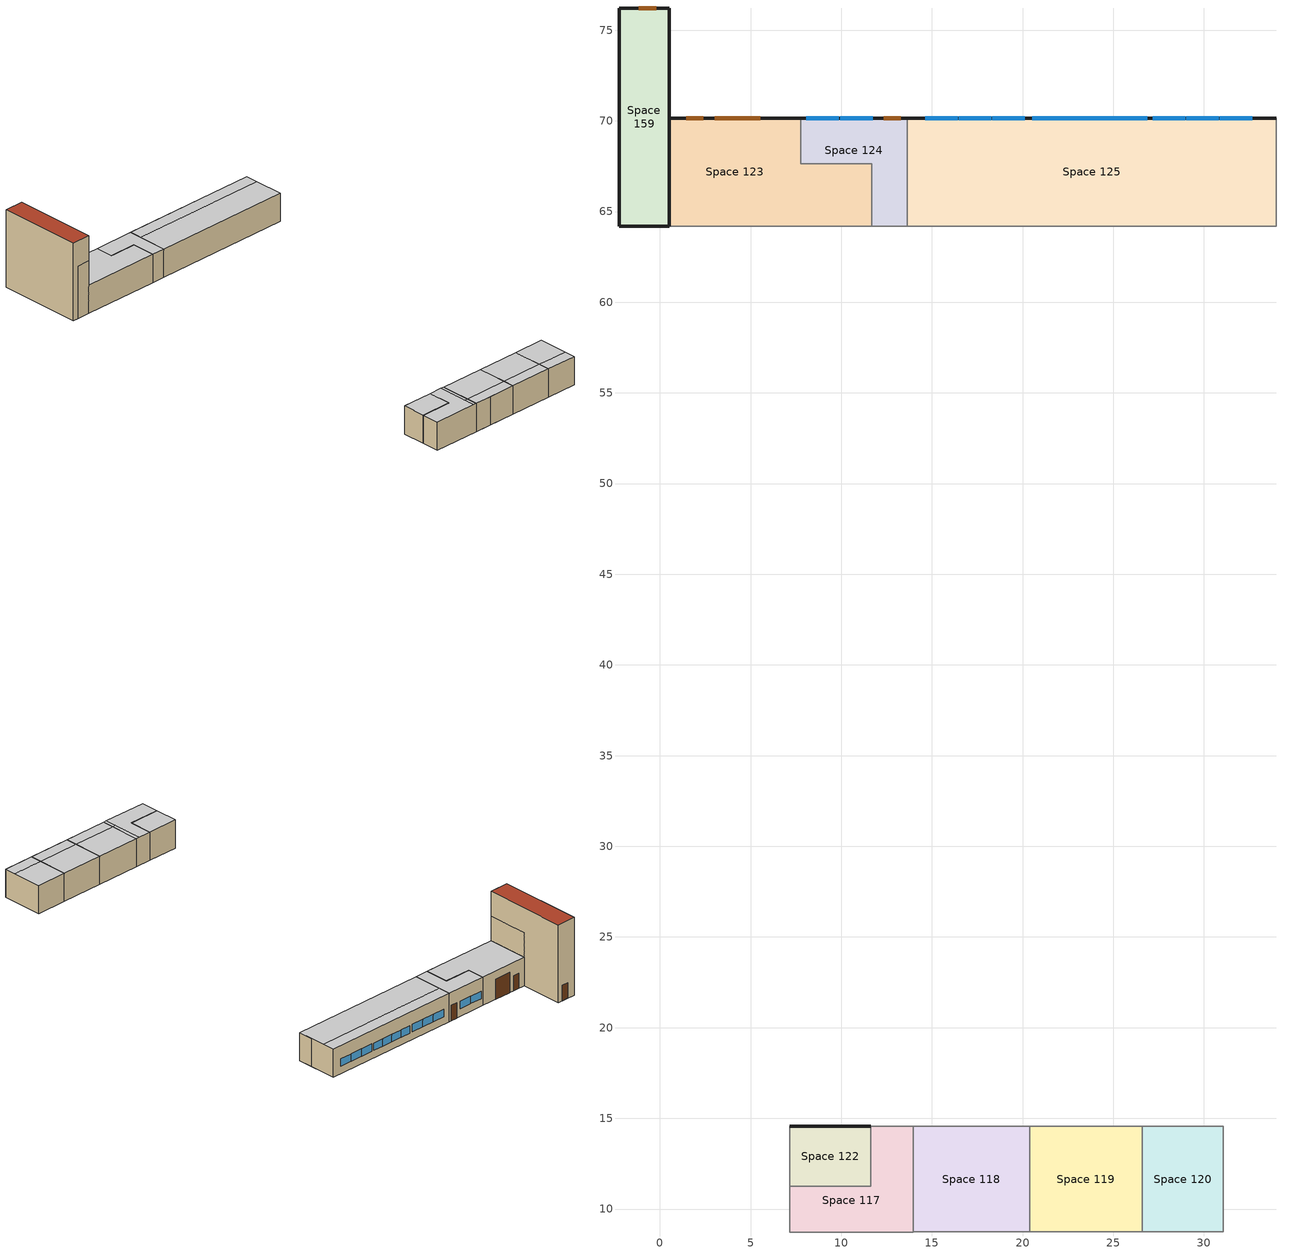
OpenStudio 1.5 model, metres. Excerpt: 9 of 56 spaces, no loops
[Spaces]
Space 117
 floor ground: 13.96,14.57 13.96,8.73 7.15,8.73 7.15,11.25 11.64,11.25 11.64,14.57 z0
 wall to Space 122: 11.64,14.57 11.64,11.25 7.15,11.25 z0:4.05
 wall to Space 101: 13.96,14.57 11.64,14.57 z0:4.05
 wall to Space 118: 13.96,8.73 13.96,14.57 z0:4.05
 wall to Space 106: 7.15,8.73 13.96,8.73 z0:4.05
 wall to Space 105: 7.15,11.25 7.15,8.73 z0:4.05
 ceiling to Space 142: 13.49,8.73 13.49,14.57 11.64,14.57 11.64,11.25 7.15,11.25 7.15,8.73 z4.05
 ceiling adiabatic (000 Interior Ceiling): 13.96,8.73 13.96,10.32 13.49,10.32 13.49,8.73 z4.05
 ceiling to Space 145: 13.96,10.32 13.96,14.57 13.49,14.57 13.49,10.32 z4.05
Space 118
 floor ground: 20.39,14.57 20.39,8.73 13.96,8.73 13.96,14.57 z0
 wall to Space 101: 20.39,14.57 13.96,14.57 z0:4.05
 wall to Space 119: 20.39,8.73 20.39,14.57 z0:4.05
 wall to Space 107: 16.48,8.73 20.39,8.73 z0:4.05
 wall to Space 106: 13.96,8.73 16.48,8.73 z0:4.05
 ceiling adiabatic (000 Interior Ceiling): 20.39,8.73 20.39,10.32 13.96,10.32 13.96,8.73 z4.05
 ceiling to Space 145: 20.39,10.32 20.39,14.57 13.96,14.57 13.96,10.32 z4.05
Space 119
 floor ground: 20.39,14.57 26.59,14.57 26.59,8.73 20.39,8.73 z0
 wall to Space 101: 26.59,14.57 20.39,14.57 z0:4.05
 wall to Space 120: 26.59,8.73 26.59,14.57 z0:4.05
 wall to Space 107: 20.39,8.73 26.59,8.73 z0:4.05
 ceiling adiabatic (000 Interior Ceiling): 26.59,8.73 26.59,10.32 20.39,10.32 20.39,8.73 z4.05
 ceiling to Space 145: 26.59,10.32 26.59,14.57 20.39,14.57 20.39,10.32 z4.05
Space 120
 floor ground: 26.59,14.57 31.07,14.57 31.07,8.73 26.59,8.73 z0
 wall to Space 101: 31.07,14.57 26.59,14.57 z0:4.05
 wall to Space 111: 31.07,8.73 31.07,14.56 31.07,14.57 z0:4.05
 wall to Space 107: 26.59,8.73 31.07,8.73 z0:4.05
 ceiling adiabatic (000 Interior Ceiling): 31.07,8.73 31.07,10.32 26.59,10.32 26.59,8.73 z4.05
 ceiling to Space 145: 31.07,10.32 31.07,14.57 26.59,14.57 26.59,10.32 z4.05
Space 122
 floor ground: 11.64,14.57 11.64,11.25 7.15,11.25 7.15,14.57 z0
 wall outside: 11.64,14.57 7.15,14.57 z0:4.05
 wall to Space 105: 7.15,14.57 7.15,11.25 z0:4.05
 ceiling to Space 142: 11.64,11.25 11.64,14.57 7.15,14.57 7.15,11.25 z4.05
Space 123
 floor ground: 7.77,70.15 7.77,67.63 11.7,67.63 11.7,64.2 0.51,64.2 0.51,70.15 z0
 wall outside: 7.77,70.15 0.51,70.15 z0:4.05
 wall to Space 124: 11.7,64.2 11.7,67.63 7.77,67.63 7.77,70.15 z0:4.05
 wall to Space 101: 0.51,64.2 11.7,64.2 z0:4.05
 wall to Space 159: 0.51,70.15 0.51,64.2 z0:4.05
 door: 2.39,70.15 1.44,70.15 z0:2.15; 5.54,70.15 3.04,70.15 z0:2.89
 ceiling to Space 151: 11.7,64.2 11.7,67.63 7.77,67.63 7.77,70.15 0.51,70.15 0.51,64.2 z4.05
Space 124
 floor ground: 13.64,70.15 13.64,64.2 11.7,64.2 11.7,67.63 7.77,67.63 7.77,70.15 z0
 wall outside: 13.64,70.15 7.77,70.15 z0:4.05
 wall to Space 101: 11.7,64.2 13.64,64.2 z0:4.05
 wall to Space 125: 13.64,64.2 13.64,70.15 z0:4.05
 window: 9.88,70.15 8.09,70.15 / 11.73,70.15 9.94,70.15 z1.12:2.18
 door: 13.28,70.15 12.33,70.15 z0:2.2
 ceiling to Space 150: 13.64,64.2 13.64,70.15 7.77,70.15 7.77,67.63 11.7,67.63 11.7,64.2 z4.05
Space 125
 floor ground: 33.99,70.15 33.99,64.2 13.64,64.2 13.64,70.15 z0
 wall outside: 33.99,70.15 13.64,70.15 z0:4.05
 wall to Space 126: 33.99,64.2 33.99,66.2 z0:4.05
 wall to Space 101: 13.64,64.2 33.99,64.2 z0:4.05
 wall to Space 130: 33.99,66.2 33.99,70.15 z0:4.05
 window: 16.41,70.15 14.62,70.15 / 20.11,70.15 18.32,70.15 z1.08:2.14; 18.26,70.15 16.47,70.15 z1.09:2.15; 22.1,70.15 20.54,70.15 / 23.7,70.15 22.14,70.15 / 25.27,70.15 23.72,70.15 / 30.82,70.15 29.03,70.15 / 32.67,70.15 30.88,70.15 / 28.97,70.15 27.18,70.15 z1.07:2.13; 26.86,70.15 25.31,70.15 z1.06:2.12
 ceiling to Space 149: 33.99,64.2 33.99,68.37 13.64,68.37 13.64,64.2 z4.05
 ceiling to Space 155: 33.99,68.37 33.99,70.15 13.64,70.15 13.64,68.37 z4.05
Space 159
 floor ground: 0.51,76.22 0.51,64.2 -2.24,64.2 -2.24,76.22 z0
 wall outside: 0.51,76.22 -2.24,76.22 -2.24,64.2 z0:11.12; 0.51,64.2,11.12 0.51,64.2,7.56 0.51,70.15,7.56 0.51,70.15,0 0.51,76.22,0 0.51,76.22,11.12; -2.24,64.2,11.12 -2.24,64.2,0 -1.46,64.2,0 -1.46,64.2,7.56 0.51,64.2,7.56 0.51,64.2,11.12
 wall to Space 151: 0.51,64.2 0.51,70.15 z4.05:7.56
 wall to Space 101: -1.46,64.2 0.51,64.2 z0:7.56
 door: -0.2,76.22 -1.18,76.22 z0:2.2
 roof outside: 0.51,64.2 0.51,76.22 -2.24,76.22 -2.24,64.2 z11.12
[Site]
Site 1: Latitude {deg}=53.53; Longitude {deg}=-114.1; Time Zone {hr}=-7; Elevation {m}=723
[Building]
005 Hangar 4: North Axis {deg}=-15; Nominal Floor to Floor Height {m}=3; Default Construction Set=Vintage 4; Default Schedule Set=NRCan Cold Lake Default Schedule Set
[ClimateZones]
Climate Zone Institution Name 1=ASHRAE; Climate Zone Document Name 1=ANSI/ASHRAE Standard 169; Climate Zone Document Year 1=2006; Climate Zone Institution Name 2=CEC; Climate Zone Document Name 2=California Climate Zone Descriptions; Climate Zone Document Year 2=1995
[SizingPeriod:DesignDay] Barometric Pressure {Pa}=92936; Wind Direction {deg}=180; Sky Clearness=0; Rain Indicator=0; Snow Indicator=0; Day of Month=21; Daylight Saving Time Indicator=0; Dry-Bulb Temperature Range Modifier Type=DefaultMultipliers
Name | Maximum Dry-Bulb Temperature {C} | Daily Dry-Bulb Temperature Range {deltaC} | Humidity Indicating Conditions at Maximum Dry-Bulb {BasedOnField A3} | Wind Speed {m/s} | Month | Day Type | Humidity Indicating Type | Solar Model Indicator | ASHRAE Taub | ASHRAE Taud
Edmonton Stony Plain Ann Clg .4% Condns WB=>MDB | 25.3 | 12 | 19 | 3.8 | 7 | SummerDesignDay | Wetbulb | ASHRAETau | 0.353 | 2.369
Edmonton Stony Plain Ann Hum_n 99.6% Condns DP=>MCDB | -32.4 | 0 | -37.7 | 1.9 | 1 | WinterDesignDay | Dewpoint | ASHRAEClearSky
Edmonton Stony Plain Ann Clg .4% Condns DP=>MDB | 22.6 | 12 | 16.5 | 3.8 | 7 | SummerDesignDay | Dewpoint | ASHRAETau | 0.353 | 2.369
Edmonton Stony Plain Ann Clg .4% Condns DB=>MWB | 27.5 | 12 | 17.6 | 3.8 | 7 | SummerDesignDay | Wetbulb | ASHRAETau | 0.353 | 2.369
[Construction]
000 ExtSlabCarpet 4in ClimateZone 1-8: MAT-CC05 4 HW CONCRETE, CP02 CARPET PAD
000 Interior Ceiling: 000 M11 100mm lightweight concrete, 000 F05 Ceiling air space resistance, 000 F16 Acoustic tile
000 Interior Floor: 000 F16 Acoustic tile, 000 F05 Ceiling air space resistance, 000 M11 100mm lightweight concrete
000 Interior Wall: 000 G01a 19mm gypsum board, 000 F04 Wall air space resistance, 000 G01a 19mm gypsum board
Vintage 4 Door R4: Vintage 4 Door mtl R4
Vintage 4 wall R8: Vintage 4 Wall mtl R8
Vintage 4 Roof R12: Vintage 4 Roof mtl R12
Vintage 4 Window R1.6: Vintage 4 Windows R1.6
[Material]
Name | Roughness | Thickness | Conductivity | Density | Specific Heat | Thermal Absorptance | Solar Absorptance | Visible Absorptance
000 F16 Acoustic tile | MediumSmooth | 0.0191 | 0.06 | 368 | 590
000 G01a 19mm gypsum board | MediumSmooth | 0.019 | 0.16 | 800 | 1090
000 M11 100mm lightweight concrete | MediumRough | 0.1016 | 0.53 | 1280 | 840
MAT-CC05 4 HW CONCRETE | Rough | 0.1016 | 1.311 | 2240 | 836.8 | 0.9 | 0.7 | 0.7
Vintage 4 Door mtl R4 | MediumRough | 0.03169 | 0.045 | 265 | 836.8 | 0.9 | 0.7 | 0.7
Vintage 4 Roof mtl R12 | MediumRough | 0.095745 | 0.045 | 265 | 836.8 | 0.9 | 0.7 | 0.7
Vintage 4 Wall mtl R8 | MediumRough | 0.06338 | 0.045 | 265 | 836.8 | 0.9 | 0.7 | 0.7
[Material:AirGap]
Name | Thermal Resistance
000 F04 Wall air space resistance | 0.15
000 F05 Ceiling air space resistance | 0.18
[Material:NoMass]
CP02 CARPET PAD: Roughness=VeryRough; Thermal Resistance=0.2165; Thermal Absorptance=0.9; Solar Absorptance=0.7; Visible Absorptance=0.8
[DefaultConstructionSet]
Vintage 4: Default Exterior Surface Constructions=Default Surface Constructions 1; Default Interior Surface Constructions=Default Surface Constructions 2; Default Ground Contact Surface Constructions=Default Surface Constructions 3; Default Exterior SubSurface Constructions=Default Sub Surface Constructions 1; Default Interior SubSurface Constructions=Default Sub Surface Constructions 2
[DefaultSurfaceConstructions]
Name | Floor Construction | Wall Construction | Roof Ceiling Construction
Default Surface Constructions 1 | 000 ExtSlabCarpet 4in ClimateZone 1-8 | Vintage 4 wall R8 | Vintage 4 Roof R12
Default Surface Constructions 2 | 000 Interior Floor | 000 Interior Wall | 000 Interior Ceiling
Default Surface Constructions 3 | 000 ExtSlabCarpet 4in ClimateZone 1-8 | 000 ExtSlabCarpet 4in ClimateZone 1-8 | 000 ExtSlabCarpet 4in ClimateZone 1-8
[DefaultSubSurfaceConstructions]
Name | Fixed Window Construction | Operable Window Construction | Door Construction | Glass Door Construction
Default Sub Surface Constructions 1 | Vintage 4 Window R1.6 | Vintage 4 Window R1.6 | Vintage 4 Door R4 | Vintage 4 Window R1.6
Default Sub Surface Constructions 2
[WindowMaterial:SimpleGlazingSystem]
Vintage 4 Windows R1.6: U-Factor {W/m2-K}=3.549; Solar Heat Gain Coefficient=0.6; Visible Transmittance=0.7
[ElectricEquipment:Definition] Design Level Calculation Method=Watts/Area; Fraction Radiant=0
Name | Watts per Space Floor Area {W/m2}
MNECB-Office type 1-sched-A-eq_elec_def | 7.5
MNECB-Active Storage Bulky-sched-E-eq_elec_def; MNECB-Material Handling-sched-E-eq_elec_def | 1
MNECB-Electrical/Electronic-sched-C-eq_elec_def | 10
MNECB-Active Stairway-sched-*-eq_elec_def; MNECB-Inactive Storage-sched-E-eq_elec_def | 0
[Lights:Definition] Design Level Calculation Method=Watts/Area
Name | Watts per Space Floor Area {W/m2}
MNECB-Office-1-sched-A-lights_def | 19.4
MNECB-Active Storage Bulky-sched-E-lights_def; MNECB-Inactive Storage-sched-E-lights_def | 3.2
MNECB-Material Handling-sched-E-lights_def | 10.8
MNECB-Electrical/Electronic-sched-C-lights_def | 26.9
MNECB-Active Stairway-sched-*-lights_def | 6.5
[People:Definition] Number of People Calculation Method=Area/Person; Fraction Radiant=0.3
Name | Space Floor Area per Person {m2/person}
MNECBModified-Office-1-sched-A-people_def; MNECBModified-Material Handling-sched-E-people_def | 29
MNECBModified-Active Storage Bulky-sched-E-people_def; MNECBModified-Active Stairway-sched-*-people_def | 146
MNECBModified-Electrical/Electronic-sched-C-people_def | 43
MNECBModified-Inactive Storage-sched-E-people_def | 2720
[ThermostatSetpoint:DualSetpoint] Heating Setpoint Temperature Schedule=NRCan Default Heating Setpoint
Name | Cooling Setpoint Temperature Schedule
Thermostat Setpoint Dual Setpoint 17; Thermostat Setpoint Dual Setpoint 18; Thermostat Setpoint Dual Setpoint 21; Thermostat Setpoint Dual Setpoint 24 | NRCan - Default Cooling Setpoint
Thermostat Setpoint Dual Setpoint 19; Thermostat Setpoint Dual Setpoint 23; Thermostat Setpoint Dual Setpoint 38; Thermostat Setpoint Dual Setpoint 50 | NRCan Default Cooling Setpoint (No AC)
[DesignSpecification:OutdoorAir]
Name | Outdoor Air Flow per Person {m3/s-person} | Outdoor Air Flow per Floor Area {m3/s-m2}
MNECBPerPerson-Office Category 1-A-oa | 0.01 | 0
MNECBPerPerson-Active Storage Bulky-E-oa; MNECBPerPerson-Active Stairway-*-oa | 0.025 | 0
MNECBPerPerson-Material Handling-E-oa | 0.008 | 0
MNECBPerPerson-Electrical/Electronic-C-oa | 0.0375 | 0
MNECBPerPerson-InActive Storage-E-oa | 0.4375 | 0.00025
[BuildingStory] Nominal Z Coordinate {m}=0
Name | Nominal Floor to Floor Height {m}
Building Story 1 | 17.534
Building Story 4 | 7.56
[Space]
Name | Space Type | Building Story | Thermal Zone
Space 117 | Service and Common-Active Stairway | Building Story 1 | MF4-Stairs
Space 118 | Shop-Electrical/Electronic | Building Story 1 | MF5-Workshop
Space 119 | Storage/Warehouse-Active Storage Bulky | Building Story 1 | MF7-Storage
Space 120 | Office Category 1 | Building Story 1 | MF8-Offices
Space 122 | Office Category 1 | Building Story 1 | MF3-Offices
Space 123 | Storage/Warehouse-Material Handling | Building Story 1 | MF30-Shipping
Space 124 | Service and Common-Active Stairway | Building Story 1 | MF29-Stairs
Space 125 | Office Category 1 | Building Story 1 | MF28-Offices
Space 159 | Storage/Warehouse-InActive Storage | Building Story 4 | MF-DS3
[SpaceType] Default Schedule Set=NRCan Cold Lake Default Schedule Set
Name | Design Specification Outdoor Air Object
Office Category 1 | MNECBPerPerson-Office Category 1-A-oa
Storage/Warehouse-Active Storage Bulky | MNECBPerPerson-Active Storage Bulky-E-oa
Storage/Warehouse-Material Handling | MNECBPerPerson-Material Handling-E-oa
Shop-Electrical/Electronic | MNECBPerPerson-Electrical/Electronic-C-oa
Service and Common-Active Stairway | MNECBPerPerson-Active Stairway-*-oa
Storage/Warehouse-InActive Storage | MNECBPerPerson-InActive Storage-E-oa
[People]
Name | People Definition | Space or SpaceType
People 53 | MNECBModified-Office-1-sched-A-people_def | Office Category 1
People 3 | MNECBModified-Active Storage Bulky-sched-E-people_def | Storage/Warehouse-Active Storage Bulky
People 47 | MNECBModified-Material Handling-sched-E-people_def | Storage/Warehouse-Material Handling
People 24 | MNECBModified-Electrical/Electronic-sched-C-people_def | Shop-Electrical/Electronic
People 2 | MNECBModified-Active Stairway-sched-*-people_def | Service and Common-Active Stairway
People 34 | MNECBModified-Inactive Storage-sched-E-people_def | Storage/Warehouse-InActive Storage
[Lights]
Name | Lights Definition | Space or SpaceType
Lights 53 | MNECB-Office-1-sched-A-lights_def | Office Category 1
Lights 2 | MNECB-Active Storage Bulky-sched-E-lights_def | Storage/Warehouse-Active Storage Bulky
Lights 47 | MNECB-Material Handling-sched-E-lights_def | Storage/Warehouse-Material Handling
Lights 24 | MNECB-Electrical/Electronic-sched-C-lights_def | Shop-Electrical/Electronic
Lights 1 | MNECB-Active Stairway-sched-*-lights_def | Service and Common-Active Stairway
Lights 34 | MNECB-Inactive Storage-sched-E-lights_def | Storage/Warehouse-InActive Storage
[ElectricEquipment]
Name | Electric Equipment Definition | Space or SpaceType
Electric Equipment 54 | MNECB-Office type 1-sched-A-eq_elec_def | Office Category 1
Electric Equipment 3 | MNECB-Active Storage Bulky-sched-E-eq_elec_def | Storage/Warehouse-Active Storage Bulky
Electric Equipment 48 | MNECB-Material Handling-sched-E-eq_elec_def | Storage/Warehouse-Material Handling
Electric Equipment 25 | MNECB-Electrical/Electronic-sched-C-eq_elec_def | Shop-Electrical/Electronic
Electric Equipment 2 | MNECB-Active Stairway-sched-*-eq_elec_def | Service and Common-Active Stairway
Electric Equipment 35 | MNECB-Inactive Storage-sched-E-eq_elec_def | Storage/Warehouse-InActive Storage
[ThermalZone] Use Ideal Air Loads=No
Name | Thermostat
MF3-Offices | Thermostat Setpoint Dual Setpoint 18
MF4-Stairs | Thermostat Setpoint Dual Setpoint 50
MF5-Workshop | Thermostat Setpoint Dual Setpoint 21
MF7-Storage | Thermostat Setpoint Dual Setpoint 23
MF8-Offices | Thermostat Setpoint Dual Setpoint 24
MF28-Offices | Thermostat Setpoint Dual Setpoint 17
MF29-Stairs | Thermostat Setpoint Dual Setpoint 38
MF30-Shipping | Thermostat Setpoint Dual Setpoint 19
MF-DS3
[DefaultScheduleSet]
NRCan Cold Lake Default Schedule Set: Hours of Operation Schedule=NRCan - Cold Lake - Default Fans; Number of People Schedule=NRCan - Cold Lake - Default People; People Activity Level Schedule=NRCan - Cold Lake - Default Activity; Lighting Schedule=NRCan - Cold Lake - Default Lights; Electric Equipment Schedule=NRCan - Cold Lake - Default Equip; Hot Water Equipment Schedule=NRCan - Cold Lake - Default Hot Water
[SpaceInfiltration:DesignFlowRate] Schedule=Always On; Design Flow Rate Calculation Method=Flow/ExteriorArea; Design Flow Rate {m3/s}=0; Flow per Space Floor Area {m3/s-m2}=0; Flow per Exterior Surface Area {m3/s-m2}=0.0008
Name | Space or SpaceType
Space Infiltration Design Flow Rate 5 | Office Category 1
Space Infiltration Design Flow Rate 6 | Service and Common-Active Stairway
Space Infiltration Design Flow Rate 9 | Shop-Electrical/Electronic
Space Infiltration Design Flow Rate 13 | Storage/Warehouse-Active Storage Bulky
Space Infiltration Design Flow Rate 15 | Storage/Warehouse-InActive Storage
Space Infiltration Design Flow Rate 16 | Storage/Warehouse-Material Handling
[Schedule:Ruleset]
Name | Default Day Schedule | Summer Design Day Schedule | Winter Design Day Schedule
Always On | Always On Default Schedule | Always On Summer Design Day | Always On Winter Design Day
NRCan - Cold Lake - Default Lights | Schedule Day 6
NRCan - Cold Lake - Default Hot Water | Schedule Day 15
NRCan - Cold Lake - Default Equip | Schedule Day 25
NRCan - Cold Lake - Default Fans | Schedule Day 28
NRCan - Cold Lake - Default People | Schedule Day 31
NRCan - Cold Lake - Default Activity | Schedule Day 39
NRCan Default Heating Setpoint | Schedule Day 41 | Schedule Day 43 | Schedule Day 44
NRCan Default Cooling Setpoint (No AC) | Schedule Day 42 | Schedule Day 46 | Schedule Day 47
NRCan - Default Cooling Setpoint | Schedule Day 48 | Schedule Day 50 | Schedule Day 51
[Schedule:Day]
Always On Default Schedule; Always On Winter Design Day; Always On Summer Design Day; Schedule Day 28: 24, 0, 1
Schedule Day 6; Schedule Day 7; Schedule Day 27: 7, 0, 0.05, 16, 0, 1, 24, 0, 0.05
Schedule Day 14: 24, 0, 0.05
Schedule Day 15; Schedule Day 23: 7, 0, 0.05, 15, 30, 1, 24, 0, 0.05
Schedule Day 22; Schedule Day 26; Schedule Day 29; Schedule Day 31; Schedule Day 32: 24, 0, 0
Schedule Day 25: 24, 0, 0.3
Schedule Day 30; Schedule Day 38: 7, 0, 0, 16, 0, 1, 24, 0, 0
Schedule Day 39: 24, 0, 120
Schedule Day 41; Schedule Day 54: 24, 0, 21
Schedule Day 43; Schedule Day 44: 24, 0, 20
Schedule Day 42; Schedule Day 46; Schedule Day 47; Schedule Day 45: 24, 0, 32
Schedule Day 48; Schedule Day 50; Schedule Day 51; Schedule Day 49; Schedule Day 52; Schedule Day 53: 24, 0, 24
[Schedule:Rule]
Name | Schedule Ruleset | Rule Order | Day Schedule | Apply Monday | Apply Tuesday | Apply Wednesday | Apply Thursday | Apply Friday | Apply Saturday | Apply Sunday | Date Specification Type | Start Month | Start Day | End Month | End Day
M-F | NRCan - Cold Lake - Default Lights | 1 | Schedule Day 7 | Yes | Yes | Yes | Yes | Yes | No
SS | NRCan - Cold Lake - Default Lights | 0 | Schedule Day 14 |  |  |  |  |  | Yes | Yes
SS 1 | NRCan - Cold Lake - Default Hot Water | 1 | Schedule Day 22 |  |  |  |  |  | Yes | Yes
M-F 1 | NRCan - Cold Lake - Default Hot Water | 0 | Schedule Day 23 | Yes | Yes | Yes | Yes | Yes
SS 2 | NRCan - Cold Lake - Default Equip | 1 | Schedule Day 26 |  |  |  |  |  | Yes | Yes
MF 2 | NRCan - Cold Lake - Default Equip | 0 | Schedule Day 27 | Yes | Yes | Yes | Yes | Yes
SS 3 | NRCan - Cold Lake - Default Fans | 1 | Schedule Day 29 |  |  |  |  |  | Yes | Yes
M-F 2 | NRCan - Cold Lake - Default Fans | 0 | Schedule Day 30 | Yes | Yes | Yes | Yes | Yes
Schedule Rule 1 | NRCan - Cold Lake - Default People | 1 | Schedule Day 32 |  |  |  |  |  | Yes | Yes
M-F 3 | NRCan - Cold Lake - Default People | 0 | Schedule Day 38 | Yes | Yes | Yes | Yes | Yes
Schedule Rule 2 | NRCan Default Cooling Setpoint (No AC) | 0 | Schedule Day 45 | Yes | Yes | Yes | Yes | Yes | Yes | Yes | DateRange | 1 | 1 | 12 | 31
Schedule Rule 3 | NRCan - Default Cooling Setpoint | 2 | Schedule Day 49 | Yes | Yes | Yes | Yes | Yes | Yes | Yes | DateRange | 10 | 1 | 12 | 31
Schedule Rule 4 | NRCan - Default Cooling Setpoint | 1 | Schedule Day 52 | Yes | Yes | Yes | Yes | Yes | Yes | Yes | DateRange | 1 | 1 | 4 | 30
Schedule Rule 5 | NRCan - Default Cooling Setpoint | 0 | Schedule Day 53 | Yes | Yes | Yes | Yes | Yes | Yes | Yes | DateRange | 5 | 1 | 9 | 30
Schedule Rule 6 | NRCan Default Heating Setpoint | 0 | Schedule Day 54 | Yes | Yes | Yes | Yes | Yes | Yes | Yes
